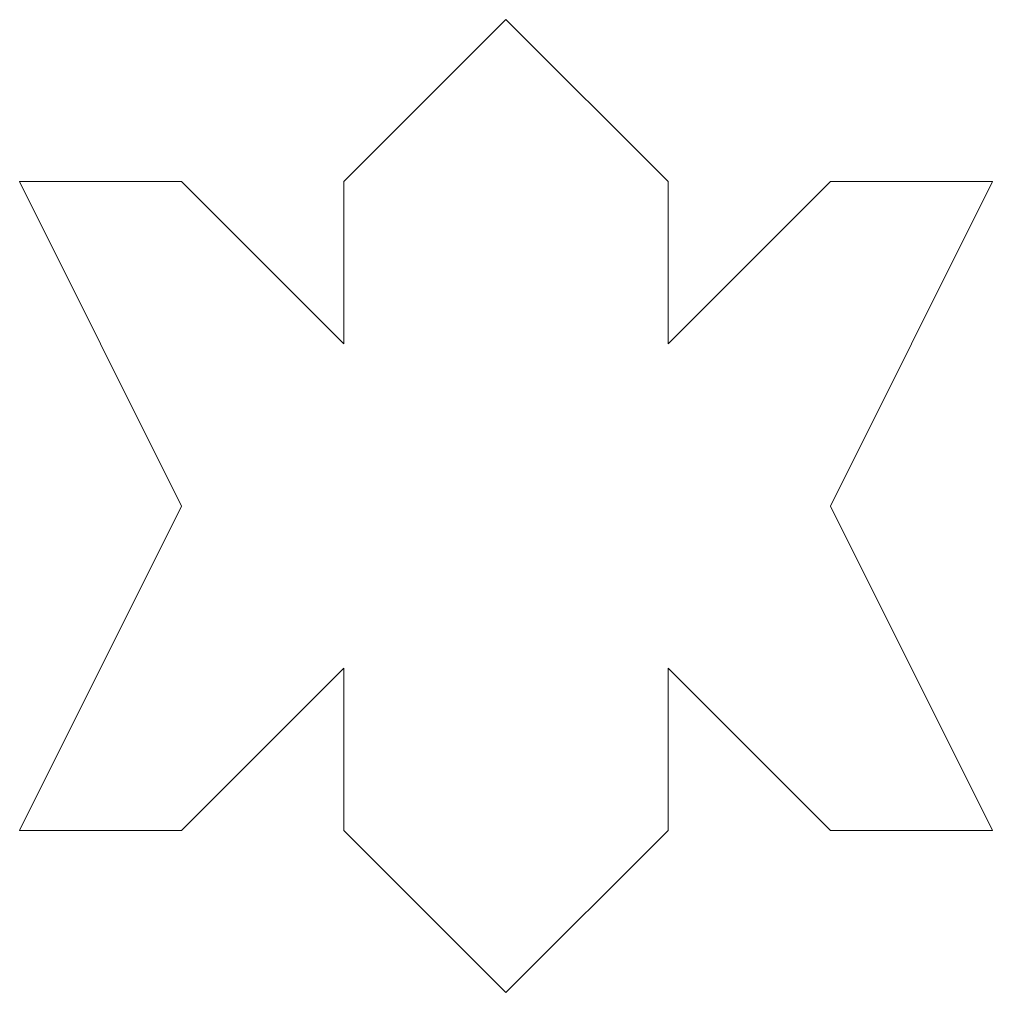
# Model space of a CAD drawing. Header units: millimetres. Extents: x -30 to 30, y -30 to 30.
import ezdxf

# ---------------------------------------------------------------- set-up
doc = ezdxf.new("R2010")
doc.units = ezdxf.units.MM
doc.layers.get('0').update_dxf_attribs({"linetype": 'CONTINUOUS', "lineweight": 0})

# ---------------------------------------------------------------- blocks, each defined once
blk = doc.blocks.new('sub1')
for p, q in [((-10, 10), (0, 20)), ((0, 20), (10, 10)), ((-10, 0), (-10, 10)), ((10, 10), (10, 0))]:
    blk.add_line(p, q)
blk = doc.blocks.new('sub2')
for p, q in [((-20, 10), (-20, 20)), ((-20, 20), (0, 10)), ((0, 10), (20, 20)), ((20, 20), (20, 10)), ((-10, 0), (-20, 10)), ((20, 10), (10, 0))]:
    blk.add_line(p, q)

msp = doc.modelspace()

# ---------------------------------------------------------------- block references
msp.add_blockref('sub1', (0, 10))
for name, p, rotation in [('sub2', (-10, 0), 90), ('sub2', (10, 0), 270), ('sub1', (0, -10), 180)]:
    msp.add_blockref(name, p, dxfattribs=dict(rotation=rotation))

doc.saveas('drawing.dxf')
